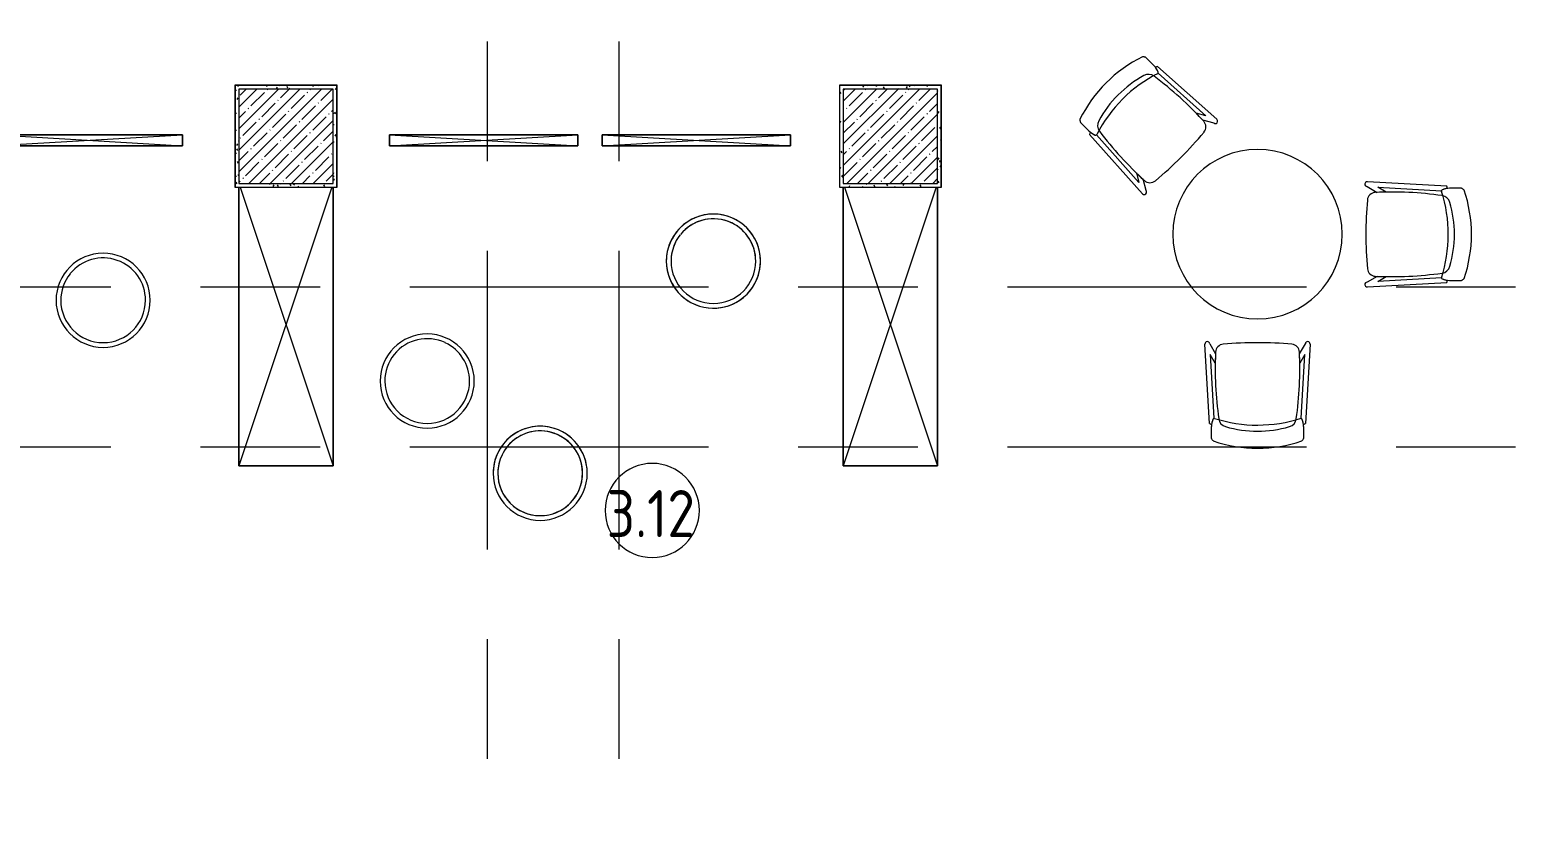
# Model space of a CAD drawing. Header units: millimetres. Extents: x 35111 to 235598, y -8553 to 29000.
# Drawn here: x 72430 to 80350, y 19254 to 23516 of the extents above; entities that cross this region are included whole.
import ezdxf

# ---------------------------------------------------------------- set-up
doc = ezdxf.new("R2010")
doc.units = ezdxf.units.MM
doc.linetypes.add('Осевая', pattern=[3175, 635, -476.25, 1587.5, -476.25])
for name, color, linetype, lineweight in [('A-AREA-IDEN', 7, 'Continuous', 9), ('I-WALL', 7, 'Continuous', 9), ('S-COLS', 7, 'Continuous', 9), ('Оси-2', 7, 'Осевая', 9)]:
    doc.layers.add(name, color=color, linetype=linetype, lineweight=lineweight)
for name, color, linetype, lineweight, true_color in [('A-WALL-1', 7, 'Continuous', 9, 0x3c3c3c), ('A-WALL-FNSH-1', 7, 'Continuous', 9, 0x3c3c3c), ('I-FURN-1', 7, 'Continuous', 9, 0xf0f0f0)]:
    doc.layers.add(name, color=color, linetype=linetype, lineweight=lineweight, true_color=true_color)
doc.styles.add('GOST Common', font='GOST_Common.ttf', dxfattribs={"width": 0.9, "height": 250})
pattern_1 = [(0, (0, 0), (121.92, 30.48), [10.058, -81.382, 10.058, -81.382, -487.68]), (0, (0, 0), (121.92, 30.48), [-182.88, 10.058, -172.822, 10.058, -81.382, -213.36]), (0, (0, 0), (121.92, 30.48), [-457.2, 10.058, -50.902, 10.058, -142.342]), (120, (45.72, 15.24), (-87.356454, 90.345817), [10.058, -81.382, 10.058, -81.382, -487.68]), (120, (45.72, 15.24), (-87.356454, 90.345817), [-182.88, 10.058, -172.822, 10.058, -81.382, -213.36]), (120, (45.72, 15.24), (-87.356454, 90.345817), [-457.2, 10.058, -50.902, 10.058, -142.342]), (240, (60.96, 76.2), (-34.563546, -120.825817), [10.058, -81.382, 10.058, -81.382, -487.68]), (240, (60.96, 76.2), (-34.563546, -120.825817), [-182.88, 10.058, -172.822, 10.058, -81.382, -213.36]), (240, (60.96, 76.2), (-34.563546, -120.825817), [-457.2, 10.058, -50.902, 10.058, -142.342])]

# ---------------------------------------------------------------- blocks, each defined once
blk = doc.blocks.new('BSC_Колонна _Прямоугольная - 500х500-V20-План размещения напольных электротехнических лючков и розеток 3 этажа в осях 12-23')
at = {"layer": 'S-COLS'}
h = blk.add_hatch(dxfattribs=at)
h.set_pattern_fill('FP_27', color=256, style=0, pattern_type=2)
h.set_pattern_definition([(45, (-77000, -22950), (-57.02463, 57.02463), []), (45, (-76942.975, -22950), (-57.02463, 57.02463), [100.806, -20.161, 3.353, -16.808])])
h.paths.add_polyline_path([(-250, -250), (250, -250), (250, 250), (-250, 250)])
for p, q in [((250, 250), (-250, 250)), ((-250, 250), (-250, -250)), ((250, -250), (250, 250)), ((-250, -250), (250, -250))]:
    blk.add_line(p, q, dxfattribs=at)
blk = doc.blocks.new('BSC_Колонна _Прямоугольная - 500х500-V21-План размещения напольных электротехнических лючков и розеток 3 этажа в осях 12-23')
at = {"layer": 'S-COLS'}
h = blk.add_hatch(dxfattribs=at)
h.set_pattern_fill('FP_28', color=256, style=0, pattern_type=2)
h.set_pattern_definition([(45, (-73790, -22950), (-57.02463, 57.02463), []), (45, (-73732.975, -22950), (-57.02463, 57.02463), [100.806, -20.161, 3.353, -16.808])])
h.paths.add_polyline_path([(-250, -250), (250, -250), (250, 250), (-250, 250)])
for p, q in [((250, 250), (-250, 250)), ((-250, 250), (-250, -250)), ((250, -250), (250, 250)), ((-250, -250), (250, -250))]:
    blk.add_line(p, q, dxfattribs=at)
blk = doc.blocks.new('Шкаф параметрический - 1_304а-32357602-План размещения напольных электротехнических лючков и розеток 3 этажа в осях 12-23')
at = {"layer": 'I-FURN-1'}
for p, q in [((20, 6.7), (1500, 500)), ((1500, 500), (20, 500)), ((20, 500), (1500, 500)), ((20, 493.3), (1500, 0)), ((1500, 0), (1500, 500)), ((1500, 500), (1500, 0)), ((20, 0), (1500, 0)), ((1500, 0), (20, 0))]:
    blk.add_line(p, q, dxfattribs=at)
blk = doc.blocks.new('Шкаф параметрический - 1_304 2-30449701-План размещения напольных электротехнических лючков и розеток 3 этажа в осях 12-23')
at = {"layer": 'I-FURN-1'}
for p, q in [((20, 6.7), (1500, 500)), ((1500, 500), (20, 500)), ((20, 500), (1500, 500)), ((20, 493.3), (1500, 0)), ((1500, 0), (1500, 500)), ((1500, 500), (1500, 0)), ((20, 0), (1500, 0)), ((1500, 0), (20, 0))]:
    blk.add_line(p, q, dxfattribs=at)
blk = doc.blocks.new('Стол круглыйй - 1_300-26231810-План размещения напольных электротехнических лючков и розеток 3 этажа в осях 12-23')
at = {"layer": 'I-FURN-1'}
for start, end in [(360, 180), (0, 180), (180, 360), (180, 360)]:
    blk.add_arc((0, 0), 450, start, end, dxfattribs=at)
blk = doc.blocks.new('Chair_1 noor 78578 - 1_301-26231812-План размещения напольных электротехнических лючков и розеток 3 этажа в осях 12-23')
at = {"layer": 'I-FURN-1'}
for p, q in [((-130.5, 405.7), (-130.5, 344.8)), ((359.1, 344.8), (359.1, 405.7)), ((-141.2, 329.7), (-165.1, -92)), ((393.7, -92), (369.8, 329.7)), ((-136.5, -37.1), (-117.3, 302)), ((345.9, 302), (365.1, -37.1)), ((-110.2, 8.6), (-136.5, -37.1)), ((365.1, -37.1), (338.8, 8.6)), ((-139.7, -93.5), (-108.8, -39.9)), ((337.4, -39.9), (368.3, -93.5))]:
    blk.add_line(p, q, dxfattribs=at)
for centre, radius, start, end in [((114.3, -271.9), 732.8, 71.31737, 108.68328), ((114.3, -279.3), 660.4, 111.69998, 112.75632), ((-37.4, 344.8), 93.1, 180, 204.98637), ((-37.4, 344.8), 93.1, 186.47848, 204.98637), ((114.3, -408), 746, 71.94453, 107.82764), ((-41.4, 297.5), 50.8, 106.17353, 171.9659), ((114.3, -239.2), 609.6, 73.82647, 106.17353), ((270, 297.5), 50.8, 8.0341, 73.82647), ((266, 344.8), 93.1, 334.47697, 360), ((266, 344.8), 93.1, 335.01363, 353.52152), ((114.3, -279.3), 660.4, 67.24368, 68.30002), ((-116, 308.2), 6.35, 204.98637, 258.40915), ((-116, 308.2), 6.35, 204.98637, 287.82764), ((1798.9, 37.7), 1909.3, 171.9659, 182.62606), ((-1570.3, 37.7), 1909.3, 357.37394, 8.0341), ((344.3, 307.4), 6.35, 281.41858, 334.47697), ((344.6, 308.2), 6.35, 281.59085, 335.01363), ((1798.9, 37.7), 1909.3, 180.87613, 182.33066), ((-1570.3, 37.7), 1909.3, 357.66934, 359.12387), ((-64, -47.7), 44.5, 182.62606, 265.09121), ((292.6, -47.7), 44.4, 275.93956, 357.37394), ((-152.4, -92.7), 12.7, 176.75, 356.75), ((114.8, 2033.8), 2133.6, 265.09121, 274.90442), ((381, -92.7), 12.7, 183.25, 3.25)]:
    blk.add_arc(centre, radius, start, end, dxfattribs=at)
for points in [[(-120.4, 422.3), (-122, 420.8), (-124.7, 417.8), (-127.8, 413.5), (-129.8, 409.4), (-130.4, 406.9), (-130.5, 405.7)], [(359.1, 405.7), (359, 406.9), (358.4, 409.4), (356.4, 413.5), (353.3, 417.8), (350.6, 420.8), (349, 422.3)]]:
    blk.add_open_spline(points, degree=3, dxfattribs=at)
blk = doc.blocks.new('Chair_1 noor 78578 - 1_301-26231815-План размещения напольных электротехнических лючков и розеток 3 этажа в осях 12-23')
at = {"layer": 'I-FURN-1'}
for p, q in [((-141.2, -329.7), (-165.1, 92)), ((-139.7, 93.5), (-108.8, 39.9)), ((337.4, 39.9), (368.3, 93.5)), ((393.7, 92), (369.8, -329.7)), ((-136.5, 37.1), (-117.3, -302)), ((-110.2, -8.6), (-136.5, 37.1)), ((365.1, 37.1), (338.8, -8.6)), ((345.9, -302), (365.1, 37.1)), ((-130.5, -405.7), (-130.5, -344.8)), ((359.1, -344.8), (359.1, -405.7))]:
    blk.add_line(p, q, dxfattribs=at)
for centre, radius, start, end in [((-152.4, 92.7), 12.7, 3.25, 183.25), ((-64, 47.7), 44.5, 94.90879, 177.37394), ((114.8, -2033.8), 2133.6, 85.09558, 94.90879), ((292.6, 47.7), 44.4, 2.62606, 84.06044), ((381, 92.7), 12.7, 356.75, 176.75), ((1798.9, -37.7), 1909.3, 177.37394, 188.0341), ((1798.9, -37.7), 1909.3, 177.66934, 179.12387), ((-1570.3, -37.7), 1909.3, 351.9659, 2.62606), ((-1570.3, -37.7), 1909.3, 0.87613, 2.33066), ((-37.4, -344.8), 93.1, 155.01363, 180), ((-37.4, -344.8), 93.1, 155.01363, 173.52152), ((-116, -308.2), 6.35, 72.17236, 155.01363), ((-116, -308.2), 6.35, 101.59085, 155.01363), ((114.3, 408), 746, 252.17236, 288.05547), ((-41.4, -297.5), 50.8, 188.0341, 253.82647), ((270, -297.5), 50.8, 286.17353, 351.9659), ((344.3, -307.4), 6.35, 25.52303, 78.58142), ((344.6, -308.2), 6.35, 24.98637, 78.40915), ((266, -344.8), 93.1, 0, 25.52303), ((266, -344.8), 93.1, 6.47848, 24.98637), ((114.3, 279.3), 660.4, 247.24368, 248.30002), ((114.3, 239.2), 609.6, 253.82647, 286.17353), ((114.3, 279.3), 660.4, 291.69998, 292.75632), ((114.3, 271.9), 732.8, 251.31672, 288.68263)]:
    blk.add_arc(centre, radius, start, end, dxfattribs=at)
for points in [[(-120.4, -422.3), (-122, -420.8), (-124.7, -417.8), (-127.8, -413.5), (-129.8, -409.4), (-130.4, -406.9), (-130.5, -405.7)], [(359.1, -405.7), (359, -406.9), (358.4, -409.4), (356.4, -413.5), (353.3, -417.8), (350.6, -420.8), (349, -422.3)]]:
    blk.add_open_spline(points, degree=3, dxfattribs=at)
blk = doc.blocks.new('Перегородка - 4_39-26233664-План размещения напольных электротехнических лючков и розеток 3 этажа в осях 12-23')
at = {"layer": 'I-FURN-1'}
for p, q in [((0, 0), (1000, 58.2)), ((0, 58.2), (1000, 0)), ((1000, 58.2), (0, 58.2)), ((0, 58.2), (0, 0)), ((0, 0), (0, 58.2)), ((0, 58.2), (1000, 58.2)), ((0, 0), (1000, 0)), ((1000, 0), (0, 0)), ((1000, 0), (1000, 58.2)), ((1000, 58.2), (1000, 0))]:
    blk.add_line(p, q, dxfattribs=at)
blk = doc.blocks.new('ПУФ1 - 1_53б-32041660-План размещения напольных электротехнических лючков и розеток 3 этажа в осях 12-23')
at = {"layer": 'I-FURN-1'}
for radius, start, end in [(250, 360, 180), (250, 0, 180), (225, 360, 141.02117), (225, 0, 141.02117), (225, 141.42857, 180), (225, 141.42857, 180), (250, 180, 360), (225, 180, 360), (225, 180, 360), (250, 180, 360)]:
    blk.add_arc((0, 0), radius, start, end, dxfattribs=at)
blk = doc.blocks.new('ПУФ1 - 1_53в-32041688-План размещения напольных электротехнических лючков и розеток 3 этажа в осях 12-23')
at = {"layer": 'I-FURN-1'}
for radius, start, end in [(250, 360, 180), (250, 0, 180), (225, 64.97567, 141.02117), (225, 64.97567, 141.02117), (225, 360, 64.69312), (225, 0, 64.69312), (225, 141.42857, 180), (225, 141.42857, 180), (250, 180, 360), (225, 180, 360), (225, 180, 360), (250, 180, 360)]:
    blk.add_arc((0, 0), radius, start, end, dxfattribs=at)
blk = doc.blocks.new('ПУФ1 - 1_53а-27000916-План размещения напольных электротехнических лючков и розеток 3 этажа в осях 12-23')
at = {"layer": 'I-FURN-1'}
for radius, start, end in [(250, 360, 180), (250, 102.85714, 154.28571), (250, 77.14286, 102.85714), (250, 0, 77.14286), (225, 0, 141.02117), (225, 102.85714, 141.02117), (225, 51.42857, 102.85714), (225, 360, 51.42857), (250, 154.28571, 180), (225, 141.42857, 180), (225, 141.42857, 167.14286), (250, 180, 360), (225, 167.14286, 180), (225, 180, 231.42857), (225, 180, 360), (225, 231.42857, 360), (250, 180, 360)]:
    blk.add_arc((0, 0), radius, start, end, dxfattribs=at)
blk = doc.blocks.new('ПУФ1 - 1_53б-V124-План размещения напольных электротехнических лючков и розеток 3 этажа в осях 12-23')
at = {"layer": 'I-FURN-1'}
for radius, start, end in [(250, 360, 180), (250, 12.85714, 141.42857), (225, 0, 141.02117), (225, 102.85714, 141.02117), (225, 64.28571, 102.85714), (225, 360, 64.28571), (250, 141.42857, 167.14286), (225, 141.42857, 180), (225, 141.42857, 167.14286), (250, 167.14286, 180), (250, 180, 360), (250, 180, 347.14286), (225, 167.14286, 180), (225, 180, 360), (225, 180, 360), (250, 0, 12.85714), (250, 347.14286, 360)]:
    blk.add_arc((0, 0), radius, start, end, dxfattribs=at)
blk = doc.blocks.new('Марка_Помещения - Номер-25198446-План размещения напольных электротехнических лючков и розеток 3 этажа в осях 12-23')
at = {"layer": 'A-AREA-IDEN'}
for start, end in [(360, 180), (180, 360)]:
    blk.add_arc((0, 0), 2.5, start, end, dxfattribs=at)

msp = doc.modelspace()

# ---------------------------------------------------------------- hatches: boundary and pattern name
at = {"layer": 'I-WALL'}
h = msp.add_hatch(dxfattribs=at)
h.set_pattern_fill('FP_71', color=256, style=0, pattern_type=2)
h.set_pattern_definition(pattern_1)
h.paths.add_polyline_path([(74040, 23200), (74060, 23200), (74060, 23220), (73520, 23220), (73520, 23200), (73540, 23200)])
h = msp.add_hatch(dxfattribs=at)
h.set_pattern_fill('FP_71', color=256, style=0, pattern_type=2)
h.set_pattern_definition(pattern_1)
h.paths.add_polyline_path([(77250, 23200), (77270, 23200), (77270, 23220), (76730, 23220), (76730, 23200), (76750, 23200)])
h = msp.add_hatch(dxfattribs=at)
h.set_pattern_fill('FP_71', color=256, style=0, pattern_type=2)
h.set_pattern_definition(pattern_1)
h.paths.add_polyline_path([(73540, 22680), (73540, 23200), (73520, 23200), (73520, 22680)])
h = msp.add_hatch(dxfattribs=at)
h.set_pattern_fill('FP_71', color=256, style=0, pattern_type=2)
h.set_pattern_definition(pattern_1)
h.paths.add_polyline_path([(74060, 22700), (74060, 23200), (74040, 23200), (74040, 22700)])
h = msp.add_hatch(dxfattribs=at)
h.set_pattern_fill('FP_71', color=256, style=0, pattern_type=2)
h.set_pattern_definition(pattern_1)
h.paths.add_polyline_path([(76750, 22680), (76750, 23200), (76730, 23200), (76730, 22680)])
h = msp.add_hatch(dxfattribs=at)
h.set_pattern_fill('FP_71', color=256, style=0, pattern_type=2)
h.set_pattern_definition(pattern_1)
h.paths.add_polyline_path([(77270, 22700), (77270, 23200), (77250, 23200), (77250, 22700)])
h = msp.add_hatch(dxfattribs=at)
h.set_pattern_fill('FP_71', color=256, style=0, pattern_type=2)
h.set_pattern_definition(pattern_1)
h.paths.add_polyline_path([(74040, 22680), (74060, 22680), (74060, 22700), (73540, 22700), (73540, 22680)])
h = msp.add_hatch(dxfattribs=at)
h.set_pattern_fill('FP_71', color=256, style=0, pattern_type=2)
h.set_pattern_definition(pattern_1)
h.paths.add_polyline_path([(77250, 22680), (77270, 22680), (77270, 22700), (76750, 22700), (76750, 22680)])

# ---------------------------------------------------------------- linework, layer by layer
at = {"layer": 'A-WALL-1'}
for p, q in [((74060, 23220), (73520, 23220)), ((73520, 23220), (73520, 22680)), ((74060, 22680), (74060, 23220)), ((77270, 23220), (76730, 23220)), ((76730, 23220), (76730, 22680)), ((77270, 22680), (77270, 23220)), ((73520, 22680), (74060, 22680)), ((76730, 22680), (77270, 22680))]:
    msp.add_line(p, q, dxfattribs=at)
at = {"layer": 'A-WALL-FNSH-1'}
for p, q in [((74061, 23221), (73519, 23221)), ((73519, 23221), (73519, 22679)), ((74061, 22679), (74061, 23221)), ((77271, 23221), (76729, 23221)), ((76729, 23221), (76729, 22679)), ((77271, 22679), (77271, 23221)), ((73519, 22679), (74061, 22679)), ((76729, 22679), (77271, 22679))]:
    msp.add_line(p, q, dxfattribs=at)
at = {"layer": 'Оси-2'}
for p, q in [((74860, 593.7), (74860, 25434.4)), ((75560, 593.7), (75560, 25030)), ((38410.7, 22150), (82060, 22150)), ((38410.7, 21300), (82250, 21300))]:
    msp.add_line(p, q, dxfattribs=at)

# ---------------------------------------------------------------- block references
at = {"layer": 'A-AREA-IDEN', "xscale": 99.99999999999993, "yscale": 99.99999999999993, "zscale": 99.99999999999993}
msp.add_blockref('Марка_Помещения - Номер-25198446-План размещения напольных электротехнических лючков и розеток 3 этажа в осях 12-23', (75735.4, 20962.5), dxfattribs=at)
at = {"layer": 'I-FURN-1'}
for name, p, rotation in [('Chair_1 noor 78578 - 1_301-26231812-План размещения напольных электротехнических лючков и розеток 3 этажа в осях 12-23', (78390.4, 22827), 44.99999999999989), ('Шкаф параметрический - 1_304а-32357602-План размещения напольных электротехнических лючков и розеток 3 этажа в осях 12-23', (73540, 22700), 270.0000000000002), ('Шкаф параметрический - 1_304 2-30449701-План размещения напольных электротехнических лючков и розеток 3 этажа в осях 12-23', (76750, 22700), 270.0000000000002), ('Chair_1 noor 78578 - 1_301-26231812-План размещения напольных электротехнических лючков и розеток 3 этажа в осях 12-23', (79625.1, 22543.6), 269.9999999999999)]:
    msp.add_blockref(name, p, dxfattribs=dict(at, rotation=rotation))
for name, p in [('Перегородка - 4_39-26233664-План размещения напольных электротехнических лючков и розеток 3 этажа в осях 12-23', (72240, 22900)), ('Перегородка - 4_39-26233664-План размещения напольных электротехнических лючков и розеток 3 этажа в осях 12-23', (74340, 22900)), ('Перегородка - 4_39-26233664-План размещения напольных электротехнических лючков и розеток 3 этажа в осях 12-23', (75470, 22900)), ('Стол круглыйй - 1_300-26231810-План размещения напольных электротехнических лючков и розеток 3 этажа в осях 12-23', (78949.8, 22430)), ('ПУФ1 - 1_53б-V124-План размещения напольных электротехнических лючков и розеток 3 этажа в осях 12-23', (76060, 22287)), ('ПУФ1 - 1_53б-32041660-План размещения напольных электротехнических лючков и розеток 3 этажа в осях 12-23', (72819, 22079)), ('ПУФ1 - 1_53в-32041688-План размещения напольных электротехнических лючков и розеток 3 этажа в осях 12-23', (74540, 21650)), ('Chair_1 noor 78578 - 1_301-26231815-План размещения напольных электротехнических лючков и розеток 3 этажа в осях 12-23', (78835.5, 21754)), ('ПУФ1 - 1_53а-27000916-План размещения напольных электротехнических лючков и розеток 3 этажа в осях 12-23', (75140, 21160))]:
    msp.add_blockref(name, p, dxfattribs=at)
at = {"layer": 'S-COLS'}
for name, p in [('BSC_Колонна _Прямоугольная - 500х500-V21-План размещения напольных электротехнических лючков и розеток 3 этажа в осях 12-23', (73790, 22950)), ('BSC_Колонна _Прямоугольная - 500х500-V20-План размещения напольных электротехнических лючков и розеток 3 этажа в осях 12-23', (77000, 22950))]:
    msp.add_blockref(name, p, dxfattribs=at)

# ---------------------------------------------------------------- texts
at = {"layer": 'A-AREA-IDEN', "insert": (75493.5, 21071), "char_height": 250, "width": 606.076, "attachment_point": 1, "style": 'GOST Common'}
msp.add_mtext('3.12', dxfattribs=at)

doc.saveas('drawing.dxf')
